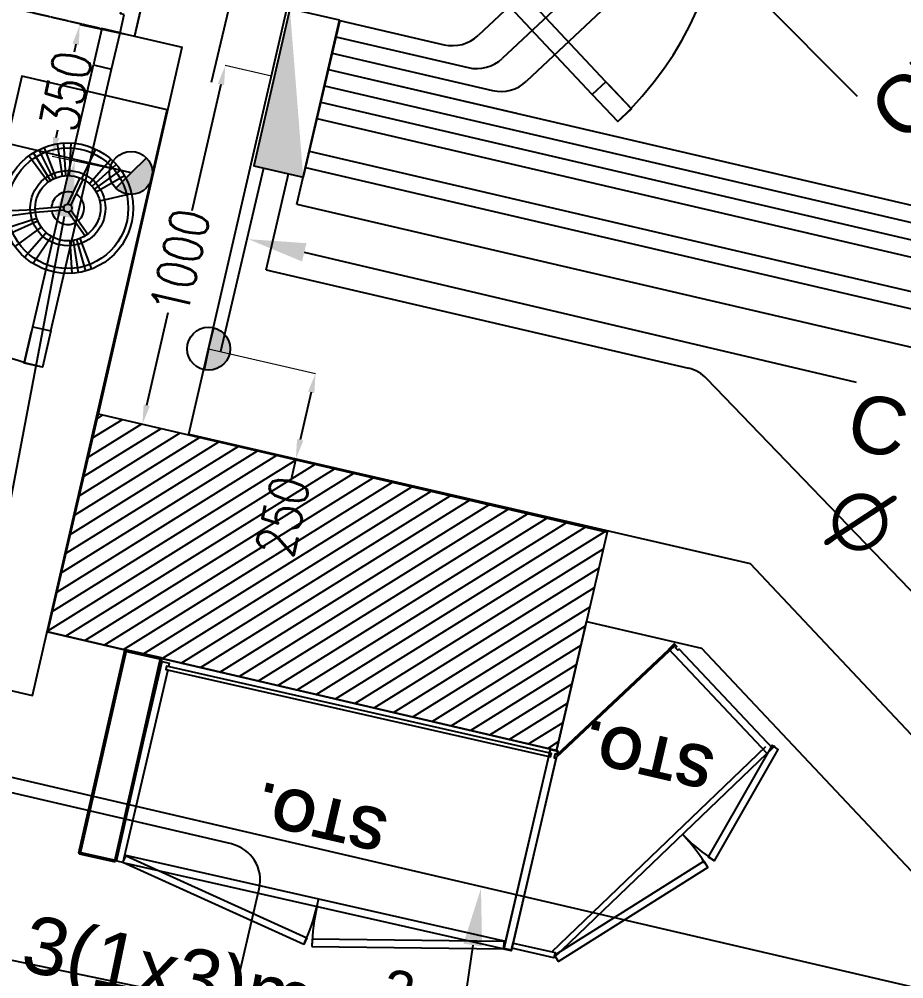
# Model space of a CAD drawing. Extents: x -678889171 to 586587, y -792238163 to 335485.
# Drawn here: x 79168 to 81537, y 25017 to 27588 of the extents above; entities that cross this region are included whole.
import ezdxf
from ezdxf import colors
from ezdxf.entities.mleader import LeaderData, LeaderLine
from ezdxf.math import Vec2, Vec3

# ---------------------------------------------------------------- set-up
doc = ezdxf.new("R2010")
doc.units = 0
doc.header["$MEASUREMENT"] = 0
doc.linetypes.add('XR-A-7TH8TH$0$XR-A-TYP-7-8-9-10$0$XR-A-TYP-2-3-4-6-7-8-9-10$0$HIDDEN', pattern=[0.375, 0.25, -0.125])
doc.linetypes.add('XR-Typ24$0$XR-A-2ND-FLOOR$0$XR-A-TYP-2-3-4-5-6-7-8-9-10$0$XR-A-TYP-2-3-4-6-7-8-9-10$0$HIDDEN', pattern=[0.375, 0.25, -0.125])
doc.layers.get('0').update_dxf_attribs({"color": 8})
doc.layers.get('Defpoints').update_dxf_attribs({"color": 252})
for name, color, linetype in [('1', 8, 'Continuous'), ('9TH-FURN$0$A-SITE-PATT', 252, 'Continuous'), ('9TH-FURN$0$XR-A-TYP-7-8-9-10$0$TYPICAL TYPES$0$I-FURN', 252, 'Continuous'), ('9TH-FURN$0$XR-A-TYP-7-8-9-10$0$TYPICAL TYPES$0$I-SPCL', 252, 'Continuous'), ('E-POW-BLOCK', 4, 'Continuous'), ('E-TEXT', 3, 'Continuous'), ('HR_LIGHT', 1, 'Continuous'), ('loop line emped', 1, 'Continuous'), ('XFRB100$0$11032-XEFR-B1$0$E-POWER-PANEL', 1, 'Continuous'), ('XFRB100$0$11032-XEFR-B1$0$E-POWR-PANL', 2, 'Continuous'), ('XR-A-7TH8TH$0$A-WALL', 252, 'Continuous'), ('XR-A-7TH8TH$0$XR-A-TYP-7-8-9-10$0$A-WALL', 252, 'Continuous'), ('XR-A-7TH8TH$0$XR-A-TYP-7-8-9-10$0$XR-A-TYP-2-3-4-6-7-8-9-10$0$A-DOOR', 252, 'Continuous'), ('XR-A-7TH8TH$0$XR-A-TYP-7-8-9-10$0$XR-A-TYP-2-3-4-6-7-8-9-10$0$A-FLOR-OVHD', 252, 'XR-A-7TH8TH$0$XR-A-TYP-7-8-9-10$0$XR-A-TYP-2-3-4-6-7-8-9-10$0$HIDDEN'), ('XR-A-9TH-FLOOR$0$A-ANNO-SYMB', 252, 'Continuous'), ('XR-A-9TH-FLOOR$0$A-WALL', 252, 'Continuous'), ('XR-A-col-910$0$A-COLS', 252, 'Continuous'), ('XR-A-col-910$0$A-COLS-PATT', 252, 'Continuous'), ('XR-A-TYP.furn$0$2ND-FURN$0$XREF1$0$I-EQPM', 252, 'Continuous'), ('XR-A-TYP.furn$0$2ND-FURN$0$XREF1$0$I-FURN', 252, 'Continuous'), ('XR-Typ24$0$XR-A-2ND-FLOOR$0$XR-A-TYP-2-3-4-5-6-7-8-9-10$0$XR-A-TYP-2-3-4-6-7-8-9-10$0$A-DOOR', 252, 'Continuous'), ('XR-Typ24$0$XR-A-2ND-FLOOR$0$XR-A-TYP-2-3-4-5-6-7-8-9-10$0$XR-A-TYP-2-3-4-6-7-8-9-10$0$A-FLOR-OVHD', 252, 'XR-Typ24$0$XR-A-2ND-FLOOR$0$XR-A-TYP-2-3-4-5-6-7-8-9-10$0$XR-A-TYP-2-3-4-6-7-8-9-10$0$HIDDEN')]:
    doc.layers.add(name, color=color, linetype=linetype)
doc.layers.add('9TH-FURN$0$XR-A-TYP-7-8-9-10$0$TYPICAL TYPES$1$xref units$0$A-WALL-CMU', color=252, linetype='Continuous', lineweight=50)
doc.layers.add('XR-A-col-910$0$MOD-COL', color=252, linetype='Continuous', lineweight=50)
doc.styles.add('9TH-FURN$0$XR-A-TYP-7-8-9-10$0$TYPICAL TYPES$0$XREF_1BR$0$KZT', font='')
doc.styles.get("Standard").update_dxf_attribs({"font": 'arial.ttf'})
doc.styles.add('Work$0$E-M.MODUL', font='romans.shx', dxfattribs={"width": 0.8})
doc.styles.get('9TH-FURN$0$XR-A-TYP-7-8-9-10$0$TYPICAL TYPES$0$XREF_1BR$0$KZT').set_extended_font_data('AvantGarde LT Medium', bold=True)
doc.dimstyles.new('Work$0$S-DIM', dxfattribs={"dimscale": 500, "dimtxt": 0.2065, "dimasz": 0.104, "dimexe": 0, "dimexo": 0, "dimgap": 0, "dimtad": 0, "dimdec": 0, "dimzin": 0, "dimdsep": 46, "dimtxsty": 'Work$0$E-M.MODUL', "dimcen": 0.25, "dimclrd": 5, "dimclre": 5, "dimclrt": 1, "dimadec": 0, "dimazin": 0, "dimtfac": 1, "dimtdec": 0, "dimtofl": 0, "dimtmove": 0, "dimatfit": 3, "dimfxl": 1, "dimtolj": 1, "dimtzin": 0, "dimlwe": 13, "dimarcsym": 0})

# ---------------------------------------------------------------- blocks, each defined once
blk = doc.blocks.new('POWER OUTLET')
h = blk.add_hatch(color=3)
h.dxf.hatch_style = 1
h.paths.add_polyline_path([(-33.35452180699924, 31.98717332019851), (-34.06205133726363, 32.74224302445008, 0.207370734747003), (-34.38928182481724, 31.98717332019851, 0.6487759016068458), (-32.66350035819608, 31.21696708043626)])
at = {"color": 3}
for points in [[(-33.35452180699924, 31.98717332019851), (-34.06205133726363, 32.74224302445008)], [(-33.35452180699924, 31.98717332019851), (-32.66350035819608, 31.21696708043626)]]:
    blk.add_lwpolyline(points, dxfattribs=at)
blk.add_circle((-33.35452180699924, 31.98717332019851), 1.034760017818, dxfattribs=at)
blk = doc.blocks.new('XFRB100$0$11032-XEFR-B1$0$PANEL1', base_point=(-100.0000000000291, 0))
at = {"layer": 'XFRB100$0$11032-XEFR-B1$0$E-POWR-PANL', "color": 3}
blk.add_lwpolyline([(358.7350829352928, 254.5942718074035), (-450.0000000000279, 254.5942718073962), (-450.0000000000275, -2.371791651967214e-11), (358.7350829352786, -2.362199325034453e-11)], close=True, dxfattribs=at)
blk.add_solid([(-450.0000000000275, -2.371791651967214e-11), (358.7350829352786, -2.362199325034453e-11), (358.7350829352928, 254.5942718074035)], dxfattribs=at)
blk = doc.blocks.new('*D2918')
at = {"layer": '1', "color": 5, "lineweight": 13, "transparency": 16777216}
for p, q in [((79675.43775449428, 26704.85246465688), (79961.8638035934, 26638.8486189638)), ((79622.69992049612, 26475.9947477841), (79909.12596959523, 26409.99090209102))]:
    blk.add_line(p, q, dxfattribs=at)
at = {"layer": '1', "color": 5, "lineweight": -2, "transparency": 16777216}
for p, q in [((79950.18697815758, 26588.1766173481), (79920.80279503105, 26460.66290370673)), ((79909.12596959523, 26409.99090209102), (79897.44914415941, 26359.31890047531))]:
    blk.add_line(p, q, dxfattribs=at)
at = {"layer": '1', "color": 5, "transparency": 16777216}
for points in [[(79941.74164455496, 26590.12275492074), (79958.6323117602, 26586.23047977547), (79961.8638035934, 26638.8486189638)], [(79912.35746142843, 26462.60904127936), (79929.24812863367, 26458.71676613409), (79909.12596959523, 26409.99090209102)]]:
    blk.add_solid(points, dxfattribs=at)
at = {"layer": 'Defpoints', "color": 0, "transparency": 16777216}
for p in [(79675.43775449428, 26704.85246465688, 5.710405897551272e-07), (79622.69992049612, 26475.9947477841), (79909.12596959523, 26409.99090209102)]:
    blk.add_point(p, dxfattribs=at)
at = {"layer": '1', "color": 1, "transparency": 16777216, "insert": (79873.60147375011, 26255.83108179094), "char_height": 103.25, "attachment_point": 5, "rotation": 77.02332713191836, "style": 'Work$0$E-M.MODUL'}
blk.add_mtext('\\A1;250', dxfattribs=at)
blk = doc.blocks.new('*D2919')
at = {"layer": '1', "color": 5, "lineweight": 13, "transparency": 16777216}
for p, q in [((79843.63847393208, 27434.76550257685), (79720.0696881825, 27463.31556573124)), ((79621.72250726403, 26474.28123354643), (79498.15372151445, 26502.83129670082))]:
    blk.add_line(p, q, dxfattribs=at)
at = {"layer": '1', "color": 5, "lineweight": -2, "transparency": 16777216}
for p, q in [((79708.36368475173, 27412.65029672298), (79630.1744285968, 27074.23593352245)), ((79509.85972494521, 26553.49656570907), (79567.30718709492, 26802.13745675888))]:
    blk.add_line(p, q, dxfattribs=at)
at = {"layer": '1', "color": 5, "transparency": 16777216}
for points in [[(79699.91947325035, 27414.60129729478), (79716.80789625311, 27410.69929615119), (79720.0696881825, 27463.31556573124)], [(79501.41551344382, 26555.44756628087), (79518.30393644658, 26551.54556513728), (79498.15372151445, 26502.83129670082)]]:
    blk.add_solid(points, dxfattribs=at)
at = {"layer": 'Defpoints', "color": 0, "transparency": 16777216}
for p in [(79720.0696881825, 27463.31556573124), (79843.63847393208, 27434.76550257685, 2.392303064506247e-06), (79621.72250726403, 26474.28123354643)]:
    blk.add_point(p, dxfattribs=at)
at = {"layer": '1', "color": 1, "transparency": 16777216, "insert": (79598.74080784587, 26938.18669514065), "char_height": 103.25, "attachment_point": 5, "rotation": 76.99033283656331, "style": 'Work$0$E-M.MODUL'}
blk.add_mtext('\\A1;1000', dxfattribs=at)
blk = doc.blocks.new('*D3027')
at = {"layer": '1', "color": 5, "lineweight": 13, "transparency": 16777216}
for p, q in [((79541.07313036431, 27527.41136348323), (79330.06333625395, 27571.47255108673)), ((79467.66604060815, 27175.86353333673), (79256.65624649779, 27219.92472094023))]:
    blk.add_line(p, q, dxfattribs=at)
at = {"layer": '1', "color": 5, "lineweight": -2, "transparency": 16777216}
for p, q in [((79319.43440834597, 27520.57043038899), (79315.06733260334, 27499.65642866924)), ((79267.28517440578, 27270.82684163797), (79271.6522501484, 27291.74084335772))]:
    blk.add_line(p, q, dxfattribs=at)
at = {"layer": '1', "color": 5, "transparency": 16777216}
for points in [[(79310.95072156301, 27522.34191837366), (79327.91809512893, 27518.79894240433), (79330.06333625395, 27571.47255108673)], [(79258.80148762283, 27272.59832962263), (79275.76886118874, 27269.0553536533), (79256.65624649779, 27219.92472094023)]]:
    blk.add_solid(points, dxfattribs=at)
at = {"layer": 'Defpoints', "color": 0, "transparency": 16777216}
for p in [(79330.06333625395, 27571.47255108673), (79541.07313036431, 27527.41136348323), (79467.66604060815, 27175.86353333673)]:
    blk.add_point(p, dxfattribs=at)
at = {"layer": '1', "color": 1, "transparency": 16777216, "insert": (79293.35979137587, 27395.6986360135), "char_height": 103.25, "attachment_point": 5, "rotation": 78.2054781447202, "style": 'Work$0$E-M.MODUL'}
blk.add_mtext('\\A1;350', dxfattribs=at)
blk = doc.blocks.new('*U1521')
at = {"layer": 'XR-A-col-910$0$A-COLS-PATT'}
h = blk.add_hatch(dxfattribs=at)
h.set_pattern_fill('ANSI31', color=256, scale=300)
h.set_pattern_definition([(45, (-900, -300), (-26.51650429449553, 26.51650429449553), [])])
h.paths.add_polyline_path([(-16733.46579891467, 85098.79667194281), (-15333.46579891467, 85098.79667194281), (-15333.46579891467, 84498.79667194281), (-16733.46579891467, 84498.79667194281)])
at = {"layer": 'XR-A-col-910$0$A-COLS'}
blk.add_lwpolyline([(-16733.46579891467, 85098.79667194281), (-15333.46579891467, 85098.79667194281), (-15333.46579891467, 84498.79667194281), (-16733.46579891467, 84498.79667194281)], close=True, dxfattribs=at)
blk = doc.blocks.new('XR-A-col-910')
at = {"layer": 'XR-A-col-910$0$MOD-COL', "rotation": 346.8859416604844}
blk.add_blockref('*U1521', (79169.25134058298, -73667.59380791671, 1.243221350726934e-08), dxfattribs=at)
blk = doc.blocks.new('*U1064')
for p, q in [((709.9999999996999, 919.9999999996726), (709.999999999709, 199.9999999998977)), ((759.9999999996817, 919.9999999996726), (759.9999999996908, 199.9999999998977)), ((-199.9999999999955, -150.0000000000682), (-200, 99.99999999993179)), ((-160.0000000000136, 99.99999999993179), (-200, 99.99999999993179)), ((-160.0000000000136, 99.99999999993179), (-160.0000000000136, 49.9999999999477)), ((759.9999999996862, 99.99999999993179), (759.9999999996862, 49.9999999999477)), ((759.9999999996862, 99.99999999993179), (799.9999999996726, 99.99999999993179)), ((799.9999999996771, -150.0000000000682), (799.9999999996726, 99.99999999993179)), ((-160.0000000000136, 49.9999999999477), (-150.0000000000182, 49.9999999999477)), ((-150.0000000000182, 49.9999999999477), (-150.0000000000091, -150.0000000000682)), ((749.9999999996862, 49.9999999999477), (749.9999999996862, -150.0000000000682)), ((759.9999999996862, 49.9999999999477), (749.9999999996862, 49.9999999999477)), ((-150.0000000000091, -150.0000000000682), (-199.9999999999955, -150.0000000000682)), ((749.9999999996862, -150.0000000000682), (799.9999999996771, -150.0000000000682))]:
    blk.add_line(p, q)
for points in [[(709.999999999709, 919.9999999996726), (759.9999999996908, 919.9999999996726), (759.9999999996908, 1019.999999999636), (709.999999999709, 1019.999999999636), (709.999999999709, 932.9999999996653), (709.999999999709, 1019.999999999636)], [(709.999999999709, 199.9999999998977), (759.9999999996908, 199.9999999998977), (759.9999999996908, 99.99999999993179), (709.999999999709, 99.99999999993179), (709.999999999709, 186.9999999999004)]]:
    blk.add_lwpolyline(points, close=True)
blk.add_arc((759.9999999996908, 99.99999999993179), 919.9999999997044, 90, 180)
at = {"layer": 'XR-Typ24$0$XR-A-2ND-FLOOR$0$XR-A-TYP-2-3-4-5-6-7-8-9-10$0$XR-A-TYP-2-3-4-6-7-8-9-10$0$A-FLOR-OVHD'}
for p, q in [((-160.0000000000136, 99.99999999993179), (759.9999999996908, 99.99999999993179)), ((-160.0000000000136, -150.0000000001364), (759.9999999996908, -150.0000000001364))]:
    blk.add_line(p, q, dxfattribs=at)
blk = doc.blocks.new('XR-Typ24')
at = {"layer": 'XR-Typ24$0$XR-A-2ND-FLOOR$0$XR-A-TYP-2-3-4-5-6-7-8-9-10$0$XR-A-TYP-2-3-4-6-7-8-9-10$0$A-DOOR', "extrusion": (-1.610983472850631e-11, -1.514135614047617e-11, -1), "xscale": -1, "zscale": -1, "rotation": 136.775035780453}
blk.add_blockref('*U1064', (-83427.28190957828, 15054.850298976, -9.591470789254165e-05), dxfattribs=at)
blk = doc.blocks.new('*U1329')
for p, q in [((-4.570210876408964e-11, 109.9999999998791), (4.672529030358419e-11, -140.0000000001208)), ((49.9999999999452, 109.9999999998967), (-4.570210876408964e-11, 109.9999999998791)), ((50.00000000001558, -90.0000000001192), (49.9999999999452, 109.9999999998967)), ((949.99999999972, -89.99999999980278), (949.9999999996405, 110.0000000002131)), ((949.9999999996405, 110.0000000002131), (999.9999999996269, 110.0000000002307)), ((999.9999999996269, 110.0000000002307), (999.9999999997193, -139.9999999997693)), ((40.00000000003308, -140.0000000001068), (40.00000000001558, -90.00000000012272)), ((40.00000000001558, -90.00000000012272), (50.00000000001558, -90.0000000001192)), ((959.9999999997154, -89.99999999979926), (949.99999999972, -89.99999999980278)), ((959.999999999733, -139.9999999997834), (959.9999999997154, -89.99999999979926)), ((40.00000000003308, -140.0000000001068), (4.672529030358419e-11, -140.0000000001208)), ((959.999999999733, -139.9999999997834), (999.9999999997193, -139.9999999997693)), ((40.00000000032594, -959.9999999998475), (40.00000000006378, -240.0000000000727)), ((90.00000000030775, -959.99999999983), (90.00000000004559, -240.0000000000551))]:
    blk.add_line(p, q)
for points in [[(90.00000000004559, -240.0000000000551), (40.00000000006378, -240.0000000000727), (40.00000000002854, -140.0000000001068), (90.00000000001035, -140.0000000000892), (90.00000000004093, -227.0000000000579)], [(90.00000000029866, -959.99999999983), (40.00000000031685, -959.9999999998475), (40.00000000035197, -1059.999999999811), (90.00000000033378, -1059.999999999794), (90.0000000003032, -972.9999999998228), (90.00000000033378, -1059.999999999794)]]:
    blk.add_lwpolyline(points, close=True)
blk.add_arc((40.00000000002854, -140.0000000001068), 919.9999999997044, 270.0000000000196, 1.995545567143771e-11)
at = {"layer": 'XR-A-7TH8TH$0$XR-A-TYP-7-8-9-10$0$XR-A-TYP-2-3-4-6-7-8-9-10$0$A-FLOR-OVHD'}
for p, q in [((959.9999999996451, 110.0000000002849), (39.99999999994066, 109.9999999999614)), ((959.999999999733, -139.9999999997834), (40.00000000002854, -140.0000000001068))]:
    blk.add_line(p, q, dxfattribs=at)
blk = doc.blocks.new('XR-A-7TH8TH')
at = {"layer": 'XR-A-7TH8TH$0$A-WALL'}
for p, q in [((82423.1345695454, 12953.87876217482), (82723.15179880957, 14255.81425907674, 3.248559953191203e-06)), ((82180.8678483238, 13008.37744219163), (82405.4573423742, 13990.48409491316, 6.536004073249987e-06))]:
    blk.add_line(p, q, dxfattribs=at)
at = {"layer": 'XR-A-7TH8TH$0$XR-A-TYP-7-8-9-10$0$A-WALL'}
for p, q in [((82277.8717364457, 14021.62622580903), (82333.97074514683, 14263.45458965537)), ((82277.55821645304, 14020.10666083474), (82405.45734237417, 13990.48409491316)), ((82423.13456954538, 12953.87876217482), (83926.45101616581, 12607.45542853379)), ((83926.45101616581, 12607.45542853379), (86876.3416326645, 9468.5422461595)), ((83488.09956456142, 12451.91693846475), (83796.2930204753, 12380.89702469741)), ((83796.2930204753, 12380.89702469741), (86601.5599781617, 9395.874670203244))]:
    blk.add_line(p, q, dxfattribs=at)
at = {"layer": 'XR-A-7TH8TH$0$XR-A-TYP-7-8-9-10$0$XR-A-TYP-2-3-4-6-7-8-9-10$0$A-DOOR', "extrusion": (-5.011807178625649e-10, 1.240355856315859e-10, -1), "zscale": -1.000000000000001, "rotation": 13.05167718813387}
blk.add_blockref('*U1329', (-82309.17438610378, 14156.49000958615, -0.0005532307639679989), dxfattribs=at)
blk = doc.blocks.new('XR-A-TYP.furn$0$2ND-FURN$0$XREF1$0$T-lamp')
for p, q in [((-0.03685997040935263, 0.07935737254082653), (-0.06875697268154113, 0.1609269358694121)), ((-0.02109759772733355, 0.08491843948930011), (-0.04219519545463868, 0.1698368789786002)), ((-0.001382774731780501, 0.08748907319889554), (-0.002765549463504158, 0.1749781463978053)), ((0.01686304560624308, 0.08585969769363544), (0.033726091212543, 0.1717193953872709)), ((0.02520280534272956, 0.08379181701108962), (0.05040561068545912, 0.1675836340221508)), ((0.04014586550880495, 0.07774676506267042), (0.08029173101758147, 0.1554935301253551)), ((0.04667724612633606, 0.07401003100407877), (0.0933544922526437, 0.1480200620081433)), ((-0.07483080043735413, 0.04534976627354581), (-0.1496616008747367, 0.09069953254709162)), ((0.001223331024419849, 0.01086887148599658), (0.03990641712334764, 0.07786994200291986)), ((-0.0826328985263558, 0.02877592876514257), (-0.1652657970526832, 0.05755185753032777)), ((-0.07889810106058803, 0.0378330496285173), (-0.1577962021211761, 0.0756660992570346)), ((0.008801053305120377, 0.00649387148737901), (0.04748413940407659, 0.07349494200430229)), ((-0.08505681644069796, 0.02053260753378083), (-0.1701136328813675, 0.04106521506756167)), ((-0.01002438432954023, 0.004374999998617568), (-0.08739055652742422, 0.004374999998617568)), ((0.08745049231913526, 0.002943023666333033), (0.174900984638299, 0.005886047332637645)), ((-0.01002438432954023, -0.004374999998617568), (-0.08739055652742422, -0.004374999998617568)), ((0.001223331024419849, -0.01086887148599658), (0.03990641712334764, -0.07786994200291986)), ((0.008801053305120377, -0.00649387148737901), (0.04748413940407659, -0.07349494200430229)), ((0.08505681644069796, -0.02053260753380926), (0.1701136328813675, -0.04106521506761851)), ((0.08653558545827877, -0.01295540213779134), (0.173071170916586, -0.02591080427555426)), ((0.08737997856039215, -0.004581412658481554), (0.1747599571207843, -0.009162825316920475)), ((0.07483080043735413, -0.04534976627354581), (0.1496616008747367, -0.0906995325470632)), ((0.07889810106055961, -0.03783304962855993), (0.1577962021211761, -0.07566609925709145)), ((0.04354374302988617, -0.07589593163082498), (0.0870874860597155, -0.15179186326165)), ((0.06928195055166952, -0.05344400174874409), (0.138563901103339, -0.1068880034974455)), ((-0.03249049224331202, -0.08124418692403879), (-0.0649809844865672, -0.162488373848106)), ((-0.007159133188082478, -0.08720663281630436), (-0.01431826637616496, -0.1744132656325945)), ((0.001382774731723657, -0.08748907319889554), (0.002765549463504158, -0.1749781463978053)), ((0.01117099337798777, -0.08678397837222462), (0.02234198675597554, -0.1735679567444492)), ((0.02109759772730513, -0.08491843948930011), (0.04219519545461026, -0.1698368789786144))]:
    blk.add_line(p, q)
for radius in [0.1749999999447027, 0.16187499994885, 0.1006249999682041, 0.08749999997235136, 0.01093749999654392]:
    blk.add_circle((0, 0), radius)
for start, end in [(65.73917047762941, 174.2608295223939), (305.7391704778918, 54.26082952210819), (185.7391704776061, 294.2608295223706)]:
    blk.add_arc((0, 0), 0.04374999998617568, start, end)
blk = doc.blocks.new('XR-A-TYP.furn')
at = {"layer": 'XR-A-TYP.furn$0$2ND-FURN$0$XREF1$0$I-FURN', "extrusion": (-2.415788486694712e-09, -1.05804973670474e-08, 1), "elevation": -0.0003263993141352336}
blk.add_lwpolyline([(81614.44079440575, 12344.09291897327), (82004.0841042478, 12253.66012014679), (82365.26788550183, 13822.80440323478), (81975.62457600064, 13913.23720247116)], close=True, dxfattribs=at)
at = {"layer": 'XR-A-TYP.furn$0$2ND-FURN$0$XREF1$0$I-EQPM', "extrusion": (2.415788691258571e-09, 1.058049916806785e-08, -1), "xscale": -1000.000000000001, "yscale": 1000.000000000003, "zscale": -1000.000000000001, "rotation": 235.177395728978}
blk.add_blockref('XR-A-TYP.furn$0$2ND-FURN$0$XREF1$0$T-lamp', (-82098.83435488514, 13559.24980236671, 0.0003263993845396311), dxfattribs=at)

msp = doc.modelspace()

# ---------------------------------------------------------------- linework, layer by layer
at = {"layer": '9TH-FURN$0$XR-A-TYP-7-8-9-10$0$TYPICAL TYPES$0$I-FURN'}
for p, q in [((80606.24519089288, 25609.34537627131), (80925.95764461906, 25910.45163532307)), ((80607.95048558003, 25616.72320628737), (80922.99719121402, 25913.4394675079)), ((80594.98953178686, 25088.80908112116), (81167.96931667002, 25639.13354738866)), ((80600.35757129603, 25072.9466859853), (81193.08037154538, 25642.16914503806)), ((79966.07861326232, 25212.90366306025), (79970.5900467653, 25232.38819446143))]:
    msp.add_line(p, q, dxfattribs=at)
for points in [[(80908.4263317214, 25899.72976001669), (80922.63339012665, 25913.80663308999), (80929.67183665744, 25906.70309380092), (80926.12006701277, 25903.18387053538), (80932.45466889044, 25896.79068517514), (80936.0064385351, 25900.30990844063), (81185.28894280423, 25634.71119794095), (81171.08186422581, 25620.6343048793)], [(79550.65188258466, 25867.2762266005), (79570.135945565, 25862.76289591938), (79567.87927702001, 25853.02085059631), (79563.00825435853, 25854.14918486865), (79560.97725266813, 25845.38134407785), (79565.8482753297, 25844.25300980543), (79445.88714251049, 25328.2864789204), (79426.40305186399, 25332.79981601015)], [(81030.26786654205, 25332.68786965052), (81200.96699891351, 25631.51793267129), (81184.47649603001, 25642.50883869351), (81013.77736365823, 25343.67877567283)], [(80590.72309114462, 25630.9785822916), (80610.20715412496, 25626.46525161045), (80607.95048558003, 25616.72320628737), (80603.07946291844, 25617.85154055974), (80601.04846122795, 25609.08369976898), (80605.91948388964, 25607.95536549654), (80485.95835107019, 25091.98883461154), (80466.47426042393, 25096.50217170121)], [(80590.78157450301, 25631.21629044818), (80610.26563748343, 25626.70295976705), (80608.00896893839, 25616.96091444392), (80603.13794627688, 25618.08924871629), (80601.10694458657, 25609.3214079255), (80605.97796724799, 25608.19307365307), (80486.01683442872, 25092.22654276808), (80466.53274378226, 25096.73987985779), (80586.46839788563, 25612.61665879552), (80591.33451356845, 25611.48741443939), (80593.36550584306, 25620.25526036938), (80588.50142613538, 25621.38403225366)], [(80591.04879814778, 25632.36859306639), (80610.53286112811, 25627.85526238527), (80608.27619258319, 25618.11321706219), (80603.40516992165, 25619.24155133454), (80601.37416823125, 25610.47371054374), (80606.24519089288, 25609.34537627131), (80486.28405807361, 25093.37884538629), (80466.79996742723, 25097.89218247601)], [(81012.12867414496, 25315.24198055385), (80612.27151314983, 25063.01045034657), (80601.9312722947, 25079.9165474598), (81001.78843328993, 25332.1480776672)], [(80490.69404601959, 25112.3575993678), (80603.50497329347, 25086.88640893432), (80600.35757129603, 25072.9466859853), (80487.54664402218, 25098.41787641877)]]:
    msp.add_lwpolyline(points, close=True, dxfattribs=at)
for points, elevation in [([(79560.9772522913, 25845.38134245128), (80591.33451356845, 25611.48741443939), (80593.36550584306, 25620.25526036938), (79563.00825473545, 25854.14918649528)], 2.057388221866442e-09), ([(79445.88315536246, 25328.26513030112), (80466.63047286663, 25097.15114794784), (80471.14381220723, 25116.63523807293), (79450.396494703, 25347.74922042596)], 2.106013948277338e-09), ([(79930.27940872162, 25108.482777397), (79445.95546145867, 25328.43310566515), (79454.27131404159, 25346.42152684002), (79938.59526130471, 25126.47119857185)], 2.105126300737231e-09), ([(79952.22935400768, 25103.39267640171), (80466.55706143273, 25096.97840605734), (80467.00707952167, 25116.79088152778), (79952.67937209689, 25123.20515187214)], 2.105100421861366e-09)]:
    msp.add_lwpolyline(points, close=True, dxfattribs=dict(at, elevation=elevation))
for centre, radius, start, end in [((80553.0676747441, 25034.46746061718), 538.1183254793883, 31.45111971318049, 43.2252128876178), ((81328.71027279734, 25780.46399939095), 538.1183254793882, 224.542484902469, 236.3165780755426), ((79441.82944023817, 25334.28791574704), 538.1183254793883, 335.1894097773712, 346.9635029509585), ((80490.20892014286, 25091.17307584497), 538.1183254793883, 166.924721399585, 178.6988145727031)]:
    msp.add_arc(centre, radius, start, end, dxfattribs=at)
at = {"layer": '9TH-FURN$0$XR-A-TYP-7-8-9-10$0$TYPICAL TYPES$1$xref units$0$A-WALL-CMU', "elevation": 4.182830758210323e-10}
msp.add_lwpolyline([(79426.04369435374, 25331.67048939274), (79329.76852742255, 25353.40812749375), (79452.37201284642, 25896.41427060347), (79548.64717977769, 25874.67663250244)], close=True, dxfattribs=at)

# ---------------------------------------------------------------- block references
at = {"layer": 'XR-A-9TH-FLOOR$0$A-WALL'}
msp.add_blockref('XR-A-col-910', (-2800.434649049275, 13522.11598560929), dxfattribs=at)

# ---------------------------------------------------------------- texts
at = {"layer": '9TH-FURN$0$XR-A-TYP-7-8-9-10$0$TYPICAL TYPES$0$I-SPCL', "char_height": 112.5, "attachment_point": 5, "rotation": 166.94411217520243, "style": '9TH-FURN$0$XR-A-TYP-7-8-9-10$0$TYPICAL TYPES$0$XREF_1BR$0$KZT'}
for insert in [(80853.57556089047, 25618.09252678088), (79978.62656956028, 25451.11627016842)]:
    msp.add_mtext_dynamic_manual_height_columns('STO.', width=296.5135135135135, gutter_width=905.8973797663641, heights=[0], dxfattribs=dict(at, insert=insert))

# ---------------------------------------------------------------- next in the draw order: block references
at = {"layer": 'XR-A-9TH-FLOOR$0$A-ANNO-SYMB'}
msp.add_blockref('XR-Typ24', (-2800.434649049275, 13522.11598560929), dxfattribs=at)

# ---------------------------------------------------------------- next in the draw order: block references
at = {"layer": 'XR-A-9TH-FLOOR$0$A-WALL'}
msp.add_blockref('XR-A-7TH8TH', (-2800.434649049275, 13522.11598560929), dxfattribs=at)

# ---------------------------------------------------------------- next in the draw order: linework, layer by layer
at = {"layer": 'XR-A-9TH-FLOOR$0$A-WALL', "elevation": 2.217618048531195e-10}
msp.add_lwpolyline([(79379.84399525248, 26530.63069227905), (79243.70982751956, 25946.27849678761), (80607.19828366624, 25628.6321054108), (80687.6649155122, 25974.03292407402)], dxfattribs=at)

# ---------------------------------------------------------------- next in the draw order: block references
at = {"layer": '9TH-FURN$0$A-SITE-PATT'}
msp.add_blockref('XR-A-TYP.furn', (-2800.434649049275, 13522.11598560929), dxfattribs=at)

# ---------------------------------------------------------------- next in the draw order: linework, layer by layer
at = {"color": 240, "true_color": 0xed1f24}
for p, q in [((81492.81703653981, 28451.52572445852, 8.10839175090965e-05), (80462.00660092445, 27482.68475358708, 9.470003358105064e-05)), ((81492.81703653981, 28451.52572445852, 8.10839175090965e-05), (80462.00660092445, 27482.68475358708, 9.470003358105064e-05)), ((80016.58342541129, 27540.76418544404, 8.423869311515001e-05), (80370.81108450031, 27458.1644173394, 8.423869311515001e-05)), ((79975.70713433772, 27365.46692697127, 8.423869311514941e-05), (81768.54994736184, 26947.40696806037, 8.423869311514941e-05)), ((79934.83084326415, 27190.16966849851, 8.423869311515158e-05), (81922.52145407235, 26726.67457063192, 8.423869311515158e-05)), ((79829.87923298028, 26915.98865566087, 6.948402424583314e-05), (79889.80098350448, 27173.20113258439, 8.423915256987266e-05)), ((79912.0352958026, 27092.34464389639, 8.012140497271678e-05), (79928.75593065508, 27164.11751215384, 8.423869311515002e-05)), ((79912.03654351595, 27092.34999967184, 6.551870795560869e-05), (81911.05268062835, 26626.64729467606, 8.423712737788518e-05)), ((79829.88048069362, 26915.99401143633, -2.270083567628446e-09), (80960.49973897575, 26652.59821531101, 8.246590817357659e-08)), ((84537.03002356036, 22958.83853544344, -3.005666995481088e-05), (81009.8699988364, 26624.5420251155, 6.751581627352987e-07)), ((79736.40732645916, 25378.02835613997, -1.2661336644057e-08), (77780.70379573494, 25833.64069839119, 2.844247598327021e-05)), ((78405.8384342872, 19225.85607389259, -3.241886541390427e-07), (79811.11033108554, 25257.94729560259, -1.68437571810353e-08))]:
    msp.add_line(p, q, dxfattribs=at)
for centre, start, end in [((80393.52013509677, 27555.5517831576, 0.0002229143828777313), 256.8741620469579, 313.2249642197273), ((79713.71829850369, 25280.63632355806, -2.919179056167758e-06), 346.8859416605499, 76.88594166005447)]:
    msp.add_arc(centre, 100, start, end, dxfattribs=at)
at = {"color": 240, "true_color": 0xed1f24, "extrusion": (-3.493949709439475e-09, -1.174550750828156e-08, 1)}
msp.add_arc((80937.81071102028, 26555.2061827291, -0.000595837741084043), 100, 43.89654872740184, 76.88594166005447, dxfattribs=at)
at = {"layer": 'HR_LIGHT', "color": 6}
msp.add_line((79683.49936447546, 27418.95552452048), (79861.03196791254, 28177.35121603747, -2.062436388024398e-06), dxfattribs=at)
at = {"layer": 'loop line emped', "color": 3}
for p, q in [((81962.41281166408, 28770.73075503115, 7.569282428789126e-05), (80526.75381552769, 27421.37959637043, 9.466790343690915e-05)), ((81431.854270554, 28516.38781973676, 8.10839175090965e-05), (80397.25938632127, 27543.98991080375, 9.471119326252451e-05)), ((80026.80249817969, 27584.58850006223, 8.423869311515002e-05), (79928.75593065502, 27164.11751215374, 8.423869311515002e-05)), ((80026.80249817969, 27584.58850006223, 8.423869311515001e-05), (80306.06386989713, 27519.46957455606, 8.423869311515001e-05)), ((80006.36435264294, 27496.93987082585, 8.423869311515001e-05), (80435.55829910355, 27396.85926012274, 8.423869311515006e-05)), ((79467.66604060822, 27175.86353333673), (78270.73092080498, 27461.04405154709, 4.845500988448492e-06)), ((79996.14527987453, 27453.11555620766, 8.423869311515001e-05), (80500.30551370673, 27335.55410290608, 8.423869311515006e-05)), ((79996.14527987453, 27453.11555620767, 8.423869311515028e-05), (81736.18704705624, 27047.36788864488, 8.423869311514984e-05)), ((79985.92620710612, 27409.29124158947, 8.423869311515006e-05), (81749.44388084093, 26998.06939834454, 8.423869311514984e-05)), ((79965.48806156931, 27321.64261235307, 8.423869311515002e-05), (81953.1786723774, 26858.14751448651, 8.424491820353475e-05)), ((79945.04991603256, 27233.99398311668, 8.423869311515002e-05), (81932.7405268407, 26770.4988852501, 8.423869311515002e-05)), ((79822.43847063035, 27188.90890638348, 8.389038568140135e-05), (79707.65574331794, 26697.42817077877)), ((81667.11048186405, 24969.31137168594, -1.312280425817824e-09), (77838.67139067061, 25861.20734369902, 1.444236012332518e-05))]:
    msp.add_line(p, q, dxfattribs=at)
for centre in [(80328.77292049353, 27616.85694037427, 0.0002225893419869223), (80458.2673497, 27494.24662594094, 0.0004634789188765456)]:
    msp.add_arc(centre, 100, 256.8741620469579, 313.2249642197273, dxfattribs=at)

# ---------------------------------------------------------------- next in the draw order: block references
at = {"layer": 'E-POW-BLOCK', "xscale": 55.67728743761147, "yscale": 55.67728743761147, "zscale": 55.67728743761147, "rotation": 92.45981567211415}
msp.add_blockref('POWER OUTLET', (81167.28020180916, 29107.67808902048), dxfattribs=at)
at = {"layer": 'E-POW-BLOCK', "extrusion": (-1.28181466732249e-09, -2.199796744864495e-09, 1), "xscale": 55.67728743761145, "yscale": 55.67728743761145, "zscale": 55.67728743761145, "rotation": 124.5050965325953}
msp.add_blockref('POWER OUTLET', (80091.07991330497, 29244.11168150058, -0.0001602778048589275), dxfattribs=at)
at = {"layer": 'XFRB100$0$11032-XEFR-B1$0$E-POWER-PANEL', "extrusion": (5.489712948858124e-10, 2.368672731105166e-09, -1), "xscale": -0.5338596938492439, "yscale": 0.5338596938492436, "zscale": 0.5338596938492434, "rotation": 102.9766728680751}
msp.add_blockref('XFRB100$0$11032-XEFR-B1$0$PANEL1', (-79851.30282847685, 27433.28420807552, 2.398280394268555e-05), dxfattribs=at)

# ---------------------------------------------------------------- next in the draw order: dimensions: what is measured, and where the dimension line sits
at = {"layer": '1', "color": 4}
dim = msp.add_aligned_dim(p1=(79467.66604060816, 27175.86353333673), p2=(79541.07313036433, 27527.41136348324), distance=215.56094605362154, text='350', dimstyle='Work$0$S-DIM', dxfattribs=at)
dim.commit()
dim.dimension.update_dxf_attribs({"geometry": '*D3027', "text_midpoint": (79293.35979137587, 27395.6986360135)})
at = {"layer": '1', "color": 3}
for base, p1, p2, angle, text, picture, middle in [((79720.0696881825, 27463.31556573124), (79621.72250726403, 26474.28123354643), (79843.63847393208, 27434.76550257685, 2.392303064506247e-06), 76.99033283656331, '1000', '*D2919', (79598.74080784587, 26938.18669514065)), ((79909.12596959523, 26409.99090209102), (79675.43775449428, 26704.85246465688, 5.710405897551272e-07), (79622.69992049612, 26475.99474778411), 257.02332713191834, '250', '*D2918', (79873.60147375011, 26255.83108179094))]:
    dim = msp.add_linear_dim(base=base, p1=p1, p2=p2, angle=angle, text=text, dimstyle='Work$0$S-DIM', dxfattribs=at)
    dim.commit()
    dim.dimension.update_dxf_attribs({"geometry": picture, "text_midpoint": middle, "dimtype": 161})

# ---------------------------------------------------------------- next in the draw order: leaders
at = {"layer": 'E-TEXT', "color": 30}
ml = msp.add_multileader_mtext('Standard', dxfattribs=at)
ml.set_content('\\C30;CT1{\\fArial|b0|i0|c178|p34;2}/DP-T-8 {\\A1;3(1x3)mm\\H0.7x;\\S2^ ;\\H1.42857x; \\P∅ 25 mm PVC CONDUIT}', color=3)
ml.set_leader_properties(color=30)
ml.build(insert=Vec2(0, 0))
ml.multileader.update_dxf_attribs({"text_right_attachment_type": 6, "dogleg_length": 0.2763936738358556, "arrow_head_size": 153.5520410199195, "scale": 2})
ctx = ml.context
ctx.base_point, ctx.scale, ctx.char_height, ctx.arrow_head_size, ctx.landing_gap_size, ctx.plane_origin, ctx.plane_x_axis, ctx.plane_y_axis = Vec3(81412.82397931682, 27381.83110228, 9.271710859540493e-05), 2, 153.5520410199195, 153.5520410199195, 3.071040820398391, Vec3(72066.36522136725, 32568.59734002273, 0.0001283337075415372), Vec3(0.7535130861507356, 0.6574329083637311, 3.477911888746864e-09), Vec3(-0.6574329083637311, 0.7535130861507356, 4.7996689140011e-09)
ctx.right_attachment = 6
notes = []
notes.append((ctx, [(0, (1, 1, 0), (81412.40744681649, 27381.46768168632, 9.271518604971651e-05), (0.7535130861507355, 0.6574329083637312, 3.477911888746866e-09), 0.5527873476717114, [(1, [(80961.57240664959, 27835.36015248764, 9.563567216429443e-05)], 0, [])])]))
ctx.mtext.insert, ctx.mtext.text_direction, ctx.mtext.rotation, ctx.mtext.width, ctx.mtext.defined_height, ctx.mtext.flow_direction, ctx.mtext.extrusion = Vec3(81362.63157006729, 27444.03011528216, 9.311111933910058e-05), Vec3(0.7535130861507356, 0.6574329083637311, 3.477911888746863e-09), 0.7174068449896417, 2907.436014518008, 503.608197250026, 5, Vec3(5.348081726647053e-10, -5.903107063942312e-09, 1)
ml = msp.add_multileader_mtext('Standard', dxfattribs=at)
ml.set_content('\\C30;CT15/DP-T-8 {\\A1;3(1x3)mm\\H0.7x;\\S2^ ;\\H1.42857x; \\P∅ 25 mm PVC CONDUIT}', color=3)
ml.set_leader_properties(color=30)
ml.build(insert=Vec2(0, 0))
ml.multileader.update_dxf_attribs({"text_right_attachment_type": 6, "dogleg_length": 0.2763936738358556, "arrow_head_size": 153.5520410199195, "scale": 2})
ctx = ml.context
ctx.base_point, ctx.scale, ctx.char_height, ctx.arrow_head_size, ctx.landing_gap_size, ctx.plane_origin, ctx.plane_x_axis, ctx.plane_y_axis = Vec3(76268.85433318329, 24049.3942552843, -1.656475954188111e-05), 2, 153.5520410199195, 153.5520410199195, 3.071040820398391, Vec3(76967.86641838771, 37515.70670520319, 3.856050631544061e-05), Vec3(0.9726251326072547, -0.2323797569082132, 3.477911888746863e-09), Vec3(0.2323797569082132, 0.9726251326072547, 4.799668914001094e-09)
ctx.right_attachment = 6
notes.append((ctx, [(1, (1, 1, 0), (78591.67932640831, 23387.08974314492, -8.673125555643739e-06), (-0.9726251326072548, 0.2323797569082132, -3.477911888746863e-09), 0.5527873476717114, [(1, [(79317.09350124016, 27209.98264778656, 9.346505184678807e-06)], 0, [])])]))
ctx.mtext.insert, ctx.mtext.text_direction, ctx.mtext.rotation, ctx.mtext.width, ctx.mtext.defined_height, ctx.mtext.flow_direction, ctx.mtext.extrusion = Vec3(76290.40052584559, 24126.36020065285, -1.617074879818544e-05), Vec3(0.9726251326072547, -0.2323797569082132, 3.477911888746862e-09), 6.048661600629647, 3054.777563732398, 503.6081972500259, 5, Vec3(-4.49805040746423e-09, -3.860082294695988e-09, 1)
ml = msp.add_multileader_mtext('Standard', dxfattribs=at)
ml.set_content('\\C30;CT{\\fArial|b0|i0|c178|p34;19}/DP-T-8 {\\A1;3(1x3)mm\\H0.7x;\\S2^ ;\\H1.42857x; \\P∅ 25 mm PVC CONDUIT}', color=3)
ml.set_leader_properties(color=30)
ml.build(insert=Vec2(0, 0))
ml.multileader.update_dxf_attribs({"text_right_attachment_type": 6, "dogleg_length": 0.2763936738358556, "arrow_head_size": 153.5520410199195, "scale": 2})
ctx = ml.context
ctx.base_point, ctx.scale, ctx.char_height, ctx.arrow_head_size, ctx.landing_gap_size, ctx.plane_origin, ctx.plane_x_axis, ctx.plane_y_axis = Vec3(81410.04038844832, 26615.59074456558, 5.99082492538973e-06), 2, 153.5520410199195, 153.5520410199195, 3.071040820398391, Vec3(78430.3659659515, 34756.19011546153, 2.545317930432178e-05), Vec3(0.9791854263394484, -0.2029677335056799, 3.477911888746864e-09), Vec3(0.2029677335056798, 0.9791854263394484, 4.799668914001098e-09)
ctx.right_attachment = 6
notes.append((ctx, [(0, (1, 1, 0), (81409.49910713361, 26615.70294256065, 5.988902379701313e-06), (0.9791854263394486, -0.2029677335056798, 3.477911888746864e-09), 0.5527873476717121, [(1, [(79782.12258925769, 26998.27576081682, 3.894268183921912e-07)], 0, [])])]))
ctx.mtext.insert, ctx.mtext.text_direction, ctx.mtext.rotation, ctx.mtext.width, ctx.mtext.defined_height, ctx.mtext.flow_direction, ctx.mtext.extrusion = Vec3(81429.25770997256, 26693.17095929943, 6.384835669085398e-06), Vec3(0.9791854263394484, -0.2029677335056799, 3.477911888746863e-09), 6.078797514486136, 3000.401374240379, 430.560330692625, 5, Vec3(-4.379698556606089e-09, -3.993861958452886e-09, 1)
ml = msp.add_multileader_mtext('Standard', dxfattribs=at)
ml.set_content('\\C30;CT1{\\fArial|b0|i0|c178|p34;4}/DP-T-8 {\\A1;3(1x3)mm\\H0.7x;\\S2^ ;\\H1.42857x; \\P∅ 25 mm PVC CONDUIT}', color=3)
ml.set_leader_properties(color=30)
ml.build(insert=Vec2(0, 0))
ml.multileader.update_dxf_attribs({"text_right_attachment_type": 6, "dogleg_length": 0.2763936738358556, "arrow_head_size": 153.5520410199195, "scale": 2})
ctx = ml.context
ctx.base_point, ctx.scale, ctx.char_height, ctx.arrow_head_size, ctx.landing_gap_size, ctx.plane_origin, ctx.plane_x_axis, ctx.plane_y_axis = Vec3(81013.90216901325, 19213.91547105181, 9.250055825567559e-06), 2, 153.5520410199195, 153.5520410199195, 3.071040820398391, Vec3(72736.51329676688, 17328.75466919194, 3.397414773374764e-05), Vec3(0.2047159489315343, 0.9788214240876942, 3.477911888746864e-09), Vec3(-0.9788214240876942, 0.2047159489315343, 4.799668914001103e-09)
ctx.right_attachment = 6
notes.append((ctx, [(0, (1, 1, 0), (81013.78900462681, 19213.37439095295, 9.248133279879143e-06), (0.2047159489315342, 0.9788214240876941, 3.477911888746864e-09), 0.5527873476717116, [(1, [(83241.14207077658, 18704.68442776526, -1.861706451765952e-06)], 0, [])])]))
ctx.mtext.insert, ctx.mtext.text_direction, ctx.mtext.rotation, ctx.mtext.width, ctx.mtext.defined_height, ctx.mtext.flow_direction, ctx.mtext.extrusion = Vec3(80936.35639449209, 19233.27129752934, 9.644066569263226e-06), Vec3(0.2047159489315343, 0.9788214240876942, 3.477911888746863e-09), 1.364622825373287, 3689.840183907986, 503.608197250026, 5, Vec3(3.986034728946845e-09, -4.386823444081633e-09, 1)
ml = msp.add_multileader_mtext('Standard', dxfattribs=at)
ml.set_content('\\C30;CT2/DP-T-8 {\\A1;3(1x3)mm\\H0.7x;\\S2^ ;\\H1.42857x; \\P∅ 25 mm PVC CONDUIT}', color=3)
ml.set_leader_properties(color=30)
ml.build(insert=Vec2(0, 0))
ml.multileader.update_dxf_attribs({"text_right_attachment_type": 6, "dogleg_length": 0.2763936738358556, "arrow_head_size": 153.5520410199195, "scale": 2})
ctx = ml.context
ctx.base_point, ctx.scale, ctx.char_height, ctx.arrow_head_size, ctx.landing_gap_size, ctx.plane_origin, ctx.plane_x_axis, ctx.plane_y_axis = Vec3(77999.4766952707, 25411.08904687813, -1.730699440741814e-05), 2, 153.5520410199195, 153.5520410199195, 3.071040820398391, Vec3(79143.79885497651, 35913.55845233223, 2.964824083665978e-05), Vec3(0.9791758036653332, -0.2030141510248707, 3.477911888746863e-09), Vec3(0.2030141510248706, 0.9791758036653332, 4.799668914001095e-09)
ctx.right_attachment = 6
notes.append((ctx, [(1, (1, 1, 0), (80341.17506856861, 24818.96410698372, -9.415360421180762e-06), (-0.9791758036653332, 0.2030141510248707, -3.477911888746863e-09), 0.5527873476717114, [(1, [(80404.91383887455, 25259.06869848724, -7.378566143325717e-06)], 0, [])])]))
ctx.mtext.insert, ctx.mtext.text_direction, ctx.mtext.rotation, ctx.mtext.width, ctx.mtext.defined_height, ctx.mtext.flow_direction, ctx.mtext.extrusion = Vec3(78018.69769442081, 25488.66835053824, -1.691298366372247e-05), Vec3(0.9791758036653332, -0.2030141510248707, 3.477911888746862e-09), 6.078750110035444, 3497.316897581842, 503.6081972500259, 5, Vec3(-4.379887878517306e-09, -3.993654336761226e-09, 1)
ml = msp.add_multileader_mtext('Standard', dxfattribs=at)
ml.set_content('\\C30;CT14/DP-T-8 {\\A1;3(1x3)mm\\H0.7x;\\S2^ ;\\H1.42857x; \\P∅ 25 mm PVC CONDUIT}', color=3)
ml.set_leader_properties(color=30)
ml.build(insert=Vec2(0, 0))
ml.multileader.update_dxf_attribs({"text_right_attachment_type": 6, "dogleg_length": 0.2763936738358556, "arrow_head_size": 153.5520410199195, "scale": 2})
ctx = ml.context
ctx.base_point, ctx.scale, ctx.char_height, ctx.arrow_head_size, ctx.landing_gap_size, ctx.plane_origin, ctx.plane_x_axis, ctx.plane_y_axis = Vec3(79721.3565897645, 24341.1879636985, 1.828136421921103e-05), 2, 153.5520410199195, 153.5520410199195, 3.071040820398391, Vec3(73463.46833779119, 34904.16069277743, 3.397414773374796e-05), Vec3(0.9817099728005241, -0.1903825866616857, 3.477911888746863e-09), Vec3(0.1903825866616856, 0.9817099728005241, 4.799668914001094e-09)
ctx.right_attachment = 6
notes.append((ctx, [(0, (1, 1, 0), (79720.81391291246, 24341.29320478363, 1.827944167352261e-05), (0.9817099728005241, -0.1903825866616857, 3.477911888746865e-09), 0.5527873476717114, [(1, [(75212.982233949, 25415.74221628532, 3.120460612651113e-06)], 0, [])])]))
ctx.mtext.insert, ctx.mtext.text_direction, ctx.mtext.rotation, ctx.mtext.width, ctx.mtext.defined_height, ctx.mtext.flow_direction, ctx.mtext.extrusion = Vec3(79739.23754189163, 24417.26040530112, 1.866682859881637e-05), Vec3(0.9817099728005241, -0.1903825866616857, 3.477911888746862e-09), 6.091633460812881, 2376.813927149846, 503.6081972500259, 5, Vec3(-4.3280741686715e-09, -4.049748977454414e-09, 1)
for ctx, leaders in notes:
    for number, flags, end, landing, length, lines in leaders:
        leader = LeaderData()
        leader.index, (leader.has_last_leader_line, leader.has_dogleg_vector, leader.attachment_direction) = number, flags
        leader.last_leader_point, leader.dogleg_vector, leader.dogleg_length = Vec3(end), Vec3(landing), length
        for number, points, colour, breaks in lines:
            line = LeaderLine()
            line.index, line.vertices, line.color, line.breaks = number, Vec3.list(points), colors.encode_raw_color(colour), breaks
            leader.lines.append(line)
        ctx.leaders.append(leader)

doc.saveas('drawing.dxf')
